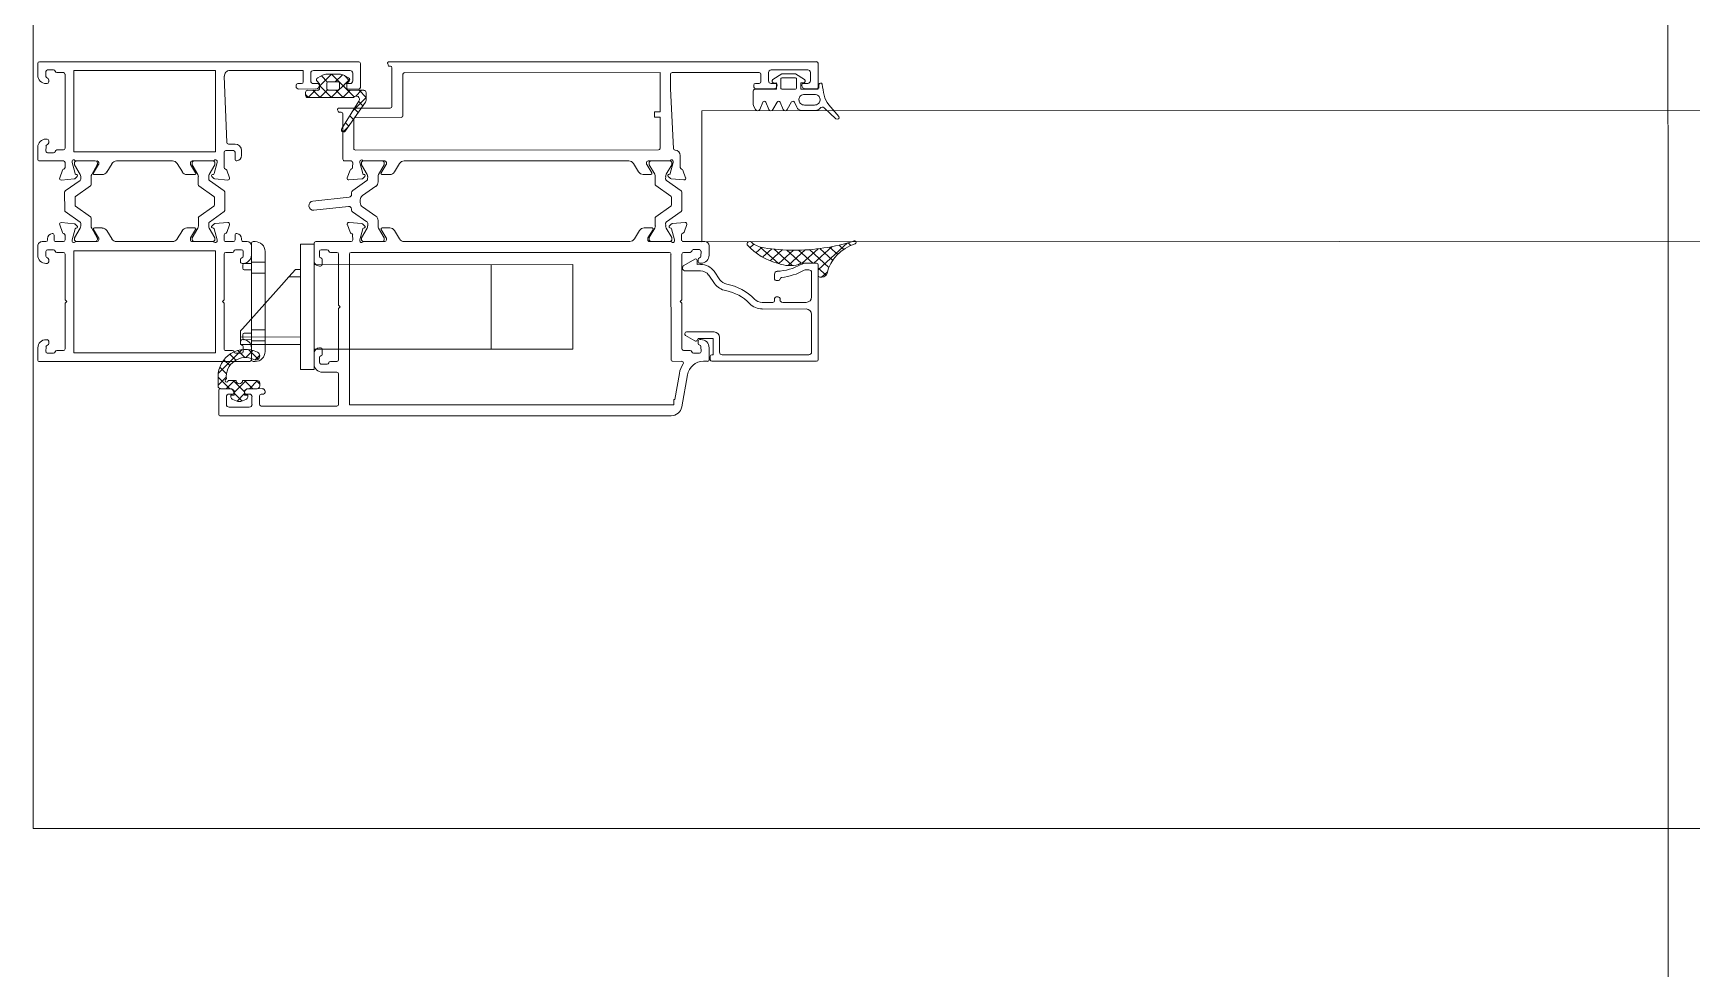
# Model space of a CAD drawing. Header units: centimetres. Extents: x 118932 to 154602, y -32682 to -23521.
# Drawn here: x 138561.75 to 138592.18, y -26586.91 to -26569.73 of the extents above; entities that cross this region are included whole.
import ezdxf

# ---------------------------------------------------------------- set-up
doc = ezdxf.new("R2010")
doc.units = ezdxf.units.CM
doc.header["$LTSCALE"] = 50
doc.header["$MEASUREMENT"] = 0
doc.layers.add('GEN_02_TF_Pencere', color=7, linetype='Continuous', lineweight=9, true_color=0x6093ac)
doc.layers.add('GEN_05_ML_Mermer', color=7, linetype='Continuous', lineweight=9, true_color=0x9d8692)

# ---------------------------------------------------------------- blocks, each defined once
blk = doc.blocks.new('LEVEL 0_E BLOK_GÖRÜNÜŞ')
at = {"layer": 'GEN_02_TF_Pencere', "elevation": 0}
blk.add_lwpolyline([(820.257, -1063.861), (880.257, -1063.861)], dxfattribs=at)
blk = doc.blocks.new('P8')
at = {"layer": 'GEN_02_TF_Pencere', "ltscale": 0.5}
for p, q in [((114097.883, 6735.23), (114099.113, 6736.46)), ((114099.099, 6736.276), (114098.611, 6735.788)), ((114099.156, 6736.46), (114100.513, 6735.102)), ((114099.156, 6736.46), (114099.156, 6736.46)), ((114100.294, 6735.152), (114099.17, 6736.276)), ((114098.611, 6735.647), (114099.181, 6735.077)), ((114098.385, 6735.562), (114098.067, 6735.244)), ((114098.83, 6735.258), (114098.526, 6735.562)), ((114101.007, 6734.96), (114101.495, 6735.302)), ((114098.017, 6735.054), (114097.883, 6735.187)), ((114098.067, 6735.173), (114098.103, 6735.137)), ((114098.816, 6735.173), (114098.83, 6735.187)), ((114098.844, 6735.102), (114098.816, 6735.13)), ((114098.915, 6735.13), (114098.887, 6735.102)), ((114099.096, 6734.992), (114098.957, 6735.13)), ((114100.103, 6734.89), (114100.294, 6735.081)), ((114100.414, 6735.032), (114100.202, 6734.82)), ((114100.372, 6734.89), (114100.527, 6735.046)), ((114100.428, 6735.018), (114100.414, 6735.032)), ((114100.513, 6735.06), (114100.471, 6735.018)), ((114100.57, 6735.046), (114100.622, 6734.993)), ((114101.49, 6735.115), (114101.093, 6734.837)), ((114101.503, 6735.102), (114101.49, 6735.115)), ((114101.574, 6735.173), (114101.503, 6735.102)), ((114105.781, 6730.966), (114101.574, 6735.173)), ((114101.751, 6735.279), (114107.599, 6729.431)), ((114101.751, 6735.279), (114101.751, 6735.279)), ((114098.632, 6734.848), (114098.568, 6734.783)), ((114098.604, 6734.918), (114098.632, 6734.89)), ((114100.46, 6734.393), (114100.103, 6734.749)), ((114100.202, 6734.82), (114100.393, 6734.629)), ((114100.457, 6734.693), (114100.428, 6734.664)), ((114100.527, 6734.834), (114100.464, 6734.77)), ((114100.648, 6734.756), (114100.57, 6734.834)), ((114100.903, 6734.713), (114101.022, 6734.593)), ((114101.022, 6734.551), (114099.651, 6733.179)), ((114100.146, 6733.957), (114100.74, 6734.551)), ((114100.386, 6734.664), (114100.372, 6734.678)), ((114100.393, 6734.629), (114100.432, 6734.639)), ((114100.469, 6734.618), (114100.52, 6734.428)), ((114100.74, 6734.593), (114100.654, 6734.679)), ((114099.317, 6733.962), (114099.35, 6734.148)), ((114099.468, 6734.127), (114099.435, 6733.941)), ((114099.485, 6733.783), (114099.683, 6733.585)), ((114099.509, 6733.321), (114100.103, 6733.915)), ((114100.103, 6733.915), (114100.146, 6733.915)), ((114100.146, 6733.915), (114100.146, 6733.957)), ((114099.05, 6733.568), (114099.17, 6733.688)), ((114099.29, 6733.596), (114099.226, 6733.533)), ((114099.226, 6733.49), (114099.304, 6733.412)), ((114099.396, 6733.632), (114099.367, 6733.603)), ((114099.382, 6733.688), (114099.396, 6733.674)), ((114099.396, 6733.603), (114099.446, 6733.653)), ((114099.446, 6733.653), (114099.4, 6733.698)), ((114099.63, 6733.494), (114099.41, 6733.553)), ((114099.331, 6733.174), (114099.05, 6733.455)), ((114099.381, 6733.406), (114099.467, 6733.321)), ((114095.267, 6732.613), (114095.578, 6732.925)), ((114095.62, 6732.925), (114095.762, 6732.783)), ((114099.238, 6732.801), (114099.057, 6732.953)), ((114099.063, 6733.003), (114099.198, 6733.066)), ((114099.266, 6733.067), (114099.331, 6733.132)), ((114099.423, 6733.04), (114099.318, 6732.858)), ((114099.428, 6732.977), (114099.375, 6732.781)), ((114099.435, 6733.052), (114099.423, 6733.04)), ((114099.447, 6733.001), (114099.433, 6732.986)), ((114099.769, 6732.736), (114099.495, 6733.009)), ((114099.744, 6732.76), (114099.504, 6733.001)), ((114099.651, 6733.137), (114103.78, 6729.007)), ((114100.814, 6727.024), (114095.267, 6732.571)), ((114095.592, 6732.741), (114095.486, 6732.635)), ((114095.486, 6732.564), (114095.96, 6732.09)), ((114095.719, 6732.684), (114095.663, 6732.741)), ((114098.948, 6732.755), (114098.703, 6732.51)), ((114098.965, 6732.761), (114098.948, 6732.755)), ((114098.948, 6732.755), (114098.948, 6732.755)), ((114099.294, 6732.703), (114098.965, 6732.761)), ((114099.309, 6732.794), (114099.258, 6732.794)), ((114099.318, 6732.838), (114099.326, 6732.824)), ((114099.354, 6732.745), (114099.321, 6732.711)), ((114099.381, 6732.503), (114099.489, 6732.61)), ((114099.525, 6732.631), (114099.721, 6732.684)), ((114099.657, 6732.494), (114099.557, 6732.594)), ((114099.566, 6732.628), (114099.74, 6732.67)), ((114099.73, 6732.689), (114099.744, 6732.704)), ((114099.754, 6732.678), (114099.769, 6732.693)), ((114096.136, 6732.267), (114096.08, 6732.324)), ((114096.179, 6732.366), (114096.398, 6732.147)), ((114098.407, 6732.244), (114098.47, 6732.379)), ((114098.52, 6732.386), (114098.673, 6732.204)), ((114098.697, 6732.493), (114098.755, 6732.164)), ((114098.96, 6732.094), (114098.902, 6732.428)), ((114098.907, 6732.446), (114099.012, 6732.551)), ((114099.03, 6732.556), (114099.364, 6732.498)), ((114099.927, 6732.51), (114099.752, 6732.467)), ((114102.949, 6729.556), (114100.021, 6732.483)), ((114096.03, 6732.09), (114096.136, 6732.196)), ((114096.249, 6732.111), (114096.15, 6732.012)), ((114096.15, 6731.97), (114097.282, 6730.839)), ((114096.341, 6732.062), (114096.292, 6732.111)), ((114096.398, 6732.076), (114096.384, 6732.062)), ((114098.252, 6732.022), (114098.406, 6732.177)), ((114098.434, 6732.02), (114098.421, 6732.008)), ((114098.615, 6732.125), (114098.434, 6732.02)), ((114098.472, 6732.025), (114098.457, 6732.011)), ((114098.457, 6731.954), (114098.698, 6731.714)), ((114098.677, 6732.083), (114098.481, 6732.03)), ((114098.65, 6732.116), (114098.635, 6732.125)), ((114098.68, 6732.185), (114098.68, 6732.134)), ((114098.747, 6732.137), (114098.713, 6732.104)), ((114098.848, 6731.969), (114098.955, 6732.077)), ((114097.515, 6731.03), (114098.251, 6731.841)), ((114098.42, 6731.666), (114098.017, 6731.263)), ((114102.394, 6727.734), (114098.463, 6731.666)), ((114098.464, 6731.948), (114098.738, 6731.674)), ((114098.754, 6731.714), (114098.769, 6731.728)), ((114098.774, 6731.737), (114098.827, 6731.933)), ((114098.78, 6731.674), (114098.795, 6731.689)), ((114098.803, 6731.703), (114098.845, 6731.877)), ((114098.879, 6731.886), (114098.98, 6731.785)), ((114099.006, 6731.691), (114098.964, 6731.516)), ((114098.99, 6731.421), (114101.902, 6728.509)), ((114097.947, 6731.192), (114097.437, 6730.683)), ((114098.017, 6731.121), (114097.947, 6731.192)), ((114098.017, 6731.263), (114098.088, 6731.192)), ((114098.088, 6731.192), (114098.017, 6731.121)), ((114097.324, 6730.839), (114097.515, 6731.03)), ((114103.823, 6729.007), (114105.781, 6730.966)), ((114105.916, 6730.817), (114105.52, 6730.421)), ((114106.941, 6729.835), (114105.958, 6730.817)), ((114097.437, 6730.683), (114100.754, 6727.367)), ((114097.437, 6730.683), (114097.437, 6730.683)), ((114105.336, 6730.238), (114104.671, 6729.573)), ((114105.464, 6730.152), (114105.378, 6730.238)), ((114105.52, 6730.379), (114105.711, 6730.188)), ((114105.619, 6730.068), (114105.541, 6730.146)), ((114105.414, 6729.891), (114105.478, 6729.955)), ((114105.428, 6729.835), (114105.414, 6729.849)), ((114105.555, 6729.962), (114105.619, 6730.025)), ((114105.711, 6729.976), (114105.569, 6729.835)), ((114104.629, 6729.53), (114103.964, 6728.866)), ((114104.671, 6729.573), (114104.629, 6729.573)), ((114104.629, 6729.573), (114104.629, 6729.53)), ((114106.701, 6729.693), (114106.715, 6729.707)), ((114106.881, 6729.442), (114106.701, 6729.622)), ((114106.757, 6729.707), (114106.785, 6729.679)), ((114106.828, 6729.679), (114106.941, 6729.792)), ((114107.04, 6729.693), (114106.941, 6729.594)), ((114106.941, 6729.523), (114106.983, 6729.481)), ((114107.372, 6729.431), (114107.111, 6729.693)), ((114102.933, 6729.286), (114102.975, 6729.461)), ((114103.136, 6729.274), (114103.094, 6729.1)), ((114103.16, 6729.244), (114103.108, 6729.048)), ((114103.159, 6729.303), (114103.144, 6729.288)), ((114103.18, 6729.268), (114103.165, 6729.253)), ((114103.475, 6729.03), (114103.201, 6729.303)), ((114103.477, 6729.028), (114103.237, 6729.268)), ((114106.983, 6729.446), (114106.98, 6729.442)), ((114107.121, 6729.301), (114107.125, 6729.304)), ((114107.16, 6729.304), (114107.203, 6729.262)), ((114107.273, 6729.262), (114107.372, 6729.361)), ((114107.599, 6729.389), (114107.287, 6729.078)), ((114103.06, 6729.091), (114102.959, 6729.192)), ((114103.087, 6729.012), (114103.017, 6728.943)), ((114103.257, 6728.899), (114103.453, 6728.951)), ((114103.324, 6728.852), (114103.505, 6728.957)), ((114103.462, 6728.956), (114103.477, 6728.971)), ((114103.505, 6728.957), (114103.518, 6728.97)), ((114106.312, 6728.951), (114106.467, 6729.106)), ((114106.51, 6729.106), (114109.239, 6726.377)), ((114106.51, 6729.106), (114106.51, 6729.106)), ((114107.245, 6729.078), (114107.121, 6729.202)), ((114099.771, 6728.067), (114099.205, 6728.632)), ((114102.99, 6728.855), (114103.04, 6728.566)), ((114103.235, 6728.499), (114103.179, 6728.817)), ((114103.187, 6728.844), (114103.221, 6728.878)), ((114103.259, 6728.792), (114103.259, 6728.843)), ((114103.419, 6728.591), (114103.266, 6728.773)), ((114103.289, 6728.861), (114103.304, 6728.852)), ((114103.532, 6728.733), (114103.469, 6728.598)), ((114103.597, 6728.865), (114103.533, 6728.8)), ((114104.098, 6728.406), (114103.64, 6728.865)), ((114103.964, 6728.823), (114104.049, 6728.738)), ((114104.056, 6728.661), (114104.134, 6728.583)), ((114104.367, 6728.632), (114104.141, 6728.406)), ((114104.176, 6728.583), (114104.24, 6728.647)), ((114104.246, 6728.724), (114104.31, 6728.788)), ((114104.353, 6728.788), (114104.367, 6728.774)), ((114106.085, 6728.017), (114106.679, 6728.611)), ((114106.326, 6728.724), (114106.312, 6728.739)), ((114106.397, 6728.753), (114106.368, 6728.724)), ((114106.467, 6728.894), (114106.404, 6728.83)), ((114106.587, 6728.816), (114106.51, 6728.894)), ((114106.679, 6728.654), (114106.594, 6728.739)), ((114101.997, 6728.483), (114102.172, 6728.525)), ((114102.17, 6728.314), (114102.155, 6728.299)), ((114102.358, 6728.364), (114102.184, 6728.322)), ((114102.381, 6728.343), (114102.214, 6728.298)), ((114102.266, 6728.499), (114102.367, 6728.398)), ((114102.41, 6728.35), (114102.381, 6728.343)), ((114102.515, 6728.441), (114102.446, 6728.371)), ((114102.892, 6728.418), (114102.603, 6728.468)), ((114103.013, 6728.478), (114102.98, 6728.445)), ((114103.04, 6728.566), (114103.04, 6728.566)), ((114103.211, 6728.451), (114103.224, 6728.463)), ((114103.714, 6727.976), (114103.215, 6728.376)), ((114106.842, 6728.548), (114105.52, 6727.225)), ((114108.68, 6726.709), (114106.842, 6728.548)), ((114102.155, 6728.257), (114102.428, 6727.983)), ((114102.205, 6728.293), (114102.19, 6728.278)), ((114102.19, 6728.221), (114102.43, 6727.981)), ((114102.487, 6727.981), (114102.502, 6727.996)), ((114102.501, 6727.953), (114102.606, 6728.134)), ((114102.507, 6728.005), (114102.559, 6728.201)), ((114102.58, 6728.237), (114102.614, 6728.27)), ((114102.606, 6728.154), (114102.597, 6728.169)), ((114102.615, 6728.199), (114102.666, 6728.199)), ((114102.64, 6728.279), (114102.954, 6728.224)), ((114102.685, 6728.192), (114102.867, 6728.039)), ((114102.998, 6728.237), (114103.02, 6728.26)), ((114103.087, 6728.263), (114103.609, 6727.845)), ((114106.085, 6727.975), (114106.085, 6728.017)), ((114100.796, 6727.367), (114101.334, 6727.904)), ((114101.376, 6727.904), (114101.97, 6727.31)), ((114102.012, 6727.31), (114102.394, 6727.692)), ((114102.677, 6727.692), (114102.089, 6727.104)), ((114102.488, 6727.94), (114102.501, 6727.953)), ((114102.658, 6727.925), (114102.593, 6727.861)), ((114102.593, 6727.818), (114102.677, 6727.734)), ((114102.86, 6727.989), (114102.725, 6727.926)), ((114104.989, 6727.628), (114105.11, 6727.749)), ((114105.336, 6727.692), (114105.307, 6727.663)), ((114105.322, 6727.749), (114105.336, 6727.734)), ((114105.449, 6727.381), (114106.043, 6727.975)), ((114106.043, 6727.975), (114106.085, 6727.975)), ((114101.355, 6727.642), (114100.851, 6727.139)), ((114102.065, 6726.974), (114101.397, 6727.642)), ((114105.039, 6727.466), (114104.989, 6727.515)), ((114105.024, 6727.409), (114105.039, 6727.423)), ((114105.23, 6727.657), (114105.166, 6727.593)), ((114105.166, 6727.551), (114105.244, 6727.473)), ((114105.321, 6727.466), (114105.407, 6727.381)), ((114100.851, 6727.097), (114100.873, 6727.075)), ((114101.612, 6727.228), (114101.509, 6727.126)), ((114101.903, 6727.189), (114101.572, 6727.189)), ((114101.572, 6727.006), (114101.572, 6727.189)), ((114102.284, 6727.357), (114101.643, 6727.243)), ((114101.713, 6727.145), (114102.295, 6727.278)), ((114101.722, 6727.148), (114101.722, 6727.257)), ((114101.872, 6727.182), (114101.872, 6727.284)), ((114102.022, 6727.216), (114102.022, 6727.31)), ((114102.172, 6727.25), (114102.172, 6727.337)), ((114102.321, 6727.339), (114102.182, 6727.339)), ((114102.322, 6727.298), (114102.322, 6727.336)), ((114104.998, 6727.069), (114105.133, 6727.132)), ((114105.124, 6727.338), (114105.06, 6727.275)), ((114105.265, 6727.239), (114105.166, 6727.338)), ((114105.201, 6727.133), (114105.265, 6727.197)), ((114105.357, 6727.105), (114105.252, 6726.924)), ((114105.378, 6727.126), (114105.357, 6727.105)), ((114105.52, 6727.225), (114107.358, 6725.387)), ((114100.814, 6727.024), (114100.814, 6727.024)), ((114100.873, 6727.075), (114100.855, 6727.032)), ((114101.206, 6726.674), (114101.517, 6726.985)), ((114101.532, 6726.801), (114101.433, 6726.702)), ((114101.509, 6727.069), (114101.707, 6726.871)), ((114101.69, 6727.039), (114101.54, 6727.039)), ((114101.56, 6726.985), (114101.701, 6726.843)), ((114101.659, 6726.744), (114101.602, 6726.801)), ((114101.707, 6726.822), (114101.651, 6726.765)), ((114101.877, 6726.889), (114101.69, 6726.889)), ((114101.722, 6726.439), (114101.722, 6727.027)), ((114102.331, 6726.434), (114101.738, 6727.028)), ((114101.872, 6726.699), (114101.872, 6726.893)), ((114102.089, 6727.061), (114102.11, 6727.04)), ((114102.116, 6727.007), (114102.106, 6726.982)), ((114104.877, 6726.825), (114104.633, 6726.581)), ((114104.895, 6726.831), (114104.877, 6726.825)), ((114104.877, 6726.825), (114104.877, 6726.825)), ((114105.224, 6726.773), (114104.895, 6726.831)), ((114105.173, 6726.866), (114104.991, 6727.018)), ((114105.244, 6726.859), (114105.192, 6726.859)), ((114105.284, 6726.815), (114105.25, 6726.781)), ((114105.252, 6726.904), (114105.261, 6726.889)), ((114105.357, 6727.047), (114105.305, 6726.851)), ((114105.377, 6727.071), (114105.363, 6727.056)), ((114105.703, 6726.801), (114105.43, 6727.075)), ((114105.674, 6726.83), (114105.434, 6727.071)), ((114105.35, 6722.488), (114101.206, 6726.631)), ((114101.433, 6726.631), (114101.906, 6726.158)), ((114101.545, 6726.707), (114101.576, 6726.612)), ((114102.027, 6726.739), (114101.548, 6726.739)), ((114101.572, 6726.624), (114101.572, 6726.758)), ((114101.641, 6726.761), (114101.583, 6726.759)), ((114101.771, 6726.589), (114101.586, 6726.589)), ((114101.619, 6726.543), (114101.781, 6726.38)), ((114101.736, 6726.659), (114101.806, 6726.73)), ((114101.863, 6726.497), (114101.736, 6726.624)), ((114101.842, 6726.73), (114101.969, 6726.603)), ((114101.842, 6726.73), (114101.842, 6726.73)), ((114101.872, 6726.33), (114101.872, 6726.491)), ((114101.969, 6726.567), (114101.898, 6726.497)), ((114102.177, 6726.589), (114101.976, 6726.589)), ((114102.022, 6726.725), (114102.022, 6726.743)), ((114102.022, 6726.43), (114102.022, 6726.725)), ((114102.172, 6726.406), (114102.172, 6726.593)), ((114104.627, 6726.563), (114104.685, 6726.234)), ((114104.89, 6726.164), (114104.831, 6726.499)), ((114104.837, 6726.516), (114104.942, 6726.621)), ((114104.959, 6726.627), (114105.294, 6726.568)), ((114105.311, 6726.573), (114105.419, 6726.681)), ((114105.454, 6726.701), (114105.651, 6726.754)), ((114105.592, 6726.559), (114105.491, 6726.66)), ((114105.501, 6726.693), (114105.674, 6726.735)), ((114105.66, 6726.759), (114105.674, 6726.774)), ((114105.862, 6726.575), (114105.686, 6726.533)), ((114105.688, 6726.743), (114105.703, 6726.759)), ((114106.681, 6725.823), (114105.956, 6726.549)), ((114107.358, 6725.387), (114108.68, 6726.709)), ((114108.744, 6726.546), (114108.15, 6725.953)), ((114108.68, 6726.709), (114108.68, 6726.709)), ((114108.872, 6726.461), (114108.786, 6726.546)), ((114102.031, 6726.439), (114101.723, 6726.439)), ((114101.851, 6726.337), (114101.946, 6726.306)), ((114101.977, 6726.158), (114102.076, 6726.257)), ((114101.998, 6726.344), (114102, 6726.402)), ((114102.004, 6726.412), (114102.061, 6726.468)), ((114102.076, 6726.327), (114102.019, 6726.384)), ((114102.189, 6726.172), (114102.041, 6726.023)), ((114102.11, 6726.468), (114102.238, 6726.341)), ((114102.118, 6726.426), (114102.338, 6726.207)), ((114102.327, 6726.439), (114102.14, 6726.439)), ((114102.281, 6726.122), (114102.232, 6726.172)), ((114102.294, 6726.341), (114102.331, 6726.378)), ((114102.322, 6726.369), (114102.322, 6726.443)), ((114102.331, 6726.434), (114102.331, 6726.434)), ((114103.879, 6726.264), (114103.943, 6726.328)), ((114104.077, 6726.292), (114103.985, 6726.2)), ((114104.127, 6726.059), (114104.325, 6726.257)), ((114104.326, 6726.325), (114104.389, 6726.46)), ((114104.534, 6726.206), (114104.353, 6726.101)), ((114104.44, 6726.467), (114104.592, 6726.285)), ((114104.569, 6726.197), (114104.554, 6726.206)), ((114104.599, 6726.266), (114104.599, 6726.214)), ((114104.677, 6726.208), (114104.643, 6726.174)), ((114108.857, 6726.235), (114108.886, 6726.264)), ((114108.871, 6726.179), (114108.857, 6726.193)), ((114109.027, 6726.377), (114108.949, 6726.455)), ((114108.963, 6726.271), (114109.027, 6726.334)), ((114109.239, 6726.334), (114109.083, 6726.179)), ((114102.041, 6726.023), (114102.993, 6725.071)), ((114102.338, 6726.136), (114102.324, 6726.122)), ((114103.137, 6725.074), (114103.966, 6725.967)), ((114104.233, 6725.938), (114103.179, 6724.885)), ((114103.965, 6726.008), (114103.879, 6726.094)), ((114103.985, 6726.158), (114104.084, 6726.059)), ((114106.071, 6724.1), (114104.233, 6725.938)), ((114104.353, 6726.101), (114104.332, 6726.08)), ((114104.383, 6726.028), (114104.657, 6725.755)), ((114104.402, 6726.095), (114104.387, 6726.081)), ((114104.387, 6726.024), (114104.628, 6725.784)), ((114104.607, 6726.153), (114104.411, 6726.101)), ((114104.704, 6725.807), (114104.757, 6726.004)), ((114104.723, 6725.784), (114104.765, 6725.957)), ((114104.777, 6726.039), (114104.885, 6726.147)), ((114104.798, 6725.967), (114104.899, 6725.866)), ((114108.108, 6725.91), (114107.514, 6725.316)), ((114108.15, 6725.953), (114108.108, 6725.953)), ((114108.108, 6725.953), (114108.108, 6725.91)), ((114104.684, 6725.784), (114104.699, 6725.798)), ((114104.699, 6725.755), (114104.715, 6725.77)), ((114104.925, 6725.772), (114104.883, 6725.596)), ((114106.665, 6725.553), (114106.708, 6725.73)), ((114106.891, 6725.571), (114106.876, 6725.555)), ((114107.208, 6725.297), (114106.934, 6725.571)), ((114104.909, 6725.502), (114105.635, 6724.777)), ((114106.793, 6725.358), (114106.692, 6725.459)), ((114106.81, 6725.289), (114106.703, 6725.182)), ((114106.868, 6725.541), (114106.826, 6725.368)), ((114106.883, 6725.521), (114106.831, 6725.325)), ((114106.903, 6725.545), (114106.888, 6725.53)), ((114107.2, 6725.305), (114106.96, 6725.545)), ((114107.514, 6725.274), (114107.599, 6725.188)), ((114106.697, 6725.164), (114106.756, 6724.83)), ((114106.96, 6724.766), (114106.902, 6725.095)), ((114106.911, 6725.121), (114106.944, 6725.155)), ((114106.98, 6725.176), (114107.176, 6725.228)), ((114106.992, 6725.059), (114106.992, 6725.111)), ((114107.151, 6724.858), (114106.999, 6725.04)), ((114107.022, 6725.128), (114107.037, 6725.12)), ((114107.057, 6725.12), (114107.238, 6725.224)), ((114107.185, 6725.233), (114107.2, 6725.248)), ((114107.264, 6725), (114107.201, 6724.865)), ((114107.238, 6725.224), (114107.259, 6725.245)), ((114107.33, 6725.132), (114107.265, 6725.068)), ((114107.471, 6725.033), (114107.372, 6725.132)), ((114107.408, 6724.927), (114107.471, 6724.991)), ((114107.606, 6725.111), (114107.683, 6725.033)), ((114107.726, 6725.033), (114107.789, 6725.097)), ((114107.881, 6724.977), (114107.761, 6724.856)), ((114107.796, 6725.174), (114107.825, 6725.203)), ((114107.867, 6725.203), (114107.881, 6725.189)), ((114103.179, 6724.885), (114105.018, 6723.046)), ((114103.179, 6724.885), (114103.179, 6724.885)), ((114105.728, 6724.75), (114105.905, 6724.793)), ((114105.999, 6724.766), (114106.1, 6724.665)), ((114106.276, 6724.755), (114106.169, 6724.648)), ((114106.628, 6724.702), (114106.294, 6724.761)), ((114106.75, 6724.812), (114106.646, 6724.708)), ((114106.71, 6724.503), (114106.955, 6724.748)), ((114107.556, 6724.906), (114107.541, 6724.891)), ((114107.648, 6724.856), (114107.599, 6724.906)), ((114105.903, 6724.582), (114105.887, 6724.567)), ((114105.887, 6724.524), (114106.161, 6724.251)), ((114105.928, 6724.57), (114105.913, 6724.555)), ((114105.913, 6724.498), (114106.153, 6724.258)), ((114106.09, 6724.632), (114105.917, 6724.59)), ((114106.133, 6724.627), (114105.937, 6724.575)), ((114106.23, 6724.282), (114106.282, 6724.478)), ((114106.234, 6724.22), (114106.338, 6724.401)), ((114106.303, 6724.514), (114106.337, 6724.548)), ((114106.338, 6724.421), (114106.33, 6724.436)), ((114106.347, 6724.466), (114106.399, 6724.466)), ((114106.363, 6724.556), (114106.692, 6724.498)), ((114106.363, 6724.556), (114106.363, 6724.556)), ((114106.418, 6724.459), (114106.6, 6724.307)), ((114105.018, 6723.046), (114106.071, 6724.1)), ((114106.21, 6724.258), (114106.225, 6724.273)), ((114106.213, 6724.199), (114106.234, 6724.22)), ((114106.39, 6724.193), (114106.324, 6724.127)), ((114106.324, 6724.084), (114106.635, 6723.774)), ((114106.593, 6724.257), (114106.458, 6724.194)), ((114106.14, 6723.943), (114105.179, 6722.982)), ((114106.268, 6723.858), (114106.183, 6723.943)), ((114106.423, 6723.774), (114106.345, 6723.851)), ((114106.359, 6723.668), (114106.423, 6723.731)), ((114106.635, 6723.731), (114106.48, 6723.576)), ((114106.253, 6723.632), (114106.282, 6723.661)), ((114106.267, 6723.576), (114106.253, 6723.59)), ((114105.179, 6722.939), (114105.264, 6722.854)), ((114105.461, 6722.84), (114105.49, 6722.869)), ((114105.532, 6722.869), (114105.546, 6722.854)), ((114105.27, 6722.777), (114105.348, 6722.699)), ((114105.391, 6722.699), (114105.454, 6722.762)), ((114105.546, 6722.642), (114105.392, 6722.488)), ((114105.35, 6722.488), (114105.35, 6722.488))]:
    blk.add_line(p, q, dxfattribs=at)
at = {"layer": 'GEN_02_TF_Pencere', "ltscale": 0.5, "extrusion": (0, 0, -1)}
for p, q in [((114097.208, 6735.332), (114097.205, 6735.402)), ((114097.216, 6735.328), (114097.946, 6735.293)), ((114097.355, 6735.246), (114097.35, 6735.361)), ((114097.503, 6735.148), (114097.493, 6735.347)), ((114097.651, 6735.038), (114097.635, 6735.361)), ((114097.799, 6734.918), (114097.776, 6735.404)), ((114097.85, 6735.44), (114097.997, 6735.434)), ((114097.881, 6735.228), (114098.022, 6735.369)), ((114097.925, 6735.272), (114097.916, 6735.468)), ((114098.02, 6735.41), (114097.994, 6735.437)), ((114097.466, 6735.173), (114097.919, 6735.152)), ((114097.674, 6735.02), (114098.069, 6735.002)), ((114098.067, 6735.003), (114097.883, 6735.187)), ((114097.948, 6734.783), (114097.932, 6735.139)), ((114097.856, 6734.869), (114098.282, 6734.848)), ((114098.014, 6734.718), (114098.378, 6734.701)), ((114098.099, 6734.63), (114098.081, 6734.991)), ((114098.131, 6734.97), (114098.111, 6734.976)), ((114098.111, 6734.976), (114098.111, 6734.976)), ((114098.25, 6734.454), (114098.229, 6734.902)), ((114098.403, 6734.247), (114098.381, 6734.695)), ((114098.153, 6734.569), (114098.453, 6734.555)), ((114098.277, 6734.42), (114098.504, 6734.409)), ((114098.388, 6734.272), (114098.534, 6734.265)), ((114098.446, 6734.126), (114098.544, 6734.122)), ((114098.458, 6734.05), (114098.465, 6734.039)), ((114095.691, 6733.572), (114095.665, 6733.293)), ((114095.765, 6733.272), (114095.756, 6733.563)), ((114096.089, 6733.013), (114095.909, 6733.192)), ((114095.531, 6732.898), (114095.573, 6732.941)), ((114095.613, 6732.939), (114095.826, 6732.727)), ((114095.707, 6733.104), (114095.721, 6733.118)), ((114095.847, 6732.84), (114095.716, 6732.971)), ((114095.854, 6733.109), (114095.985, 6732.978)), ((114096.076, 6732.812), (114096.115, 6732.906)), ((114096.115, 6732.906), (114096.115, 6732.906)), ((114095.655, 6732.645), (114095.697, 6732.456)), ((114095.745, 6732.646), (114095.716, 6732.674)), ((114095.826, 6732.727), (114095.745, 6732.646)), ((114095.752, 6732.539), (114095.864, 6732.652)), ((114095.883, 6732.659), (114095.883, 6732.659)), ((114095.903, 6732.649), (114096.066, 6732.487)), ((114095.994, 6732.845), (114095.981, 6732.832)), ((114095.994, 6732.845), (114095.994, 6732.845)), ((114096.267, 6732.815), (114096.113, 6732.771)), ((114096.263, 6732.626), (114096.318, 6732.759)), ((114096.454, 6732.628), (114096.3, 6732.585)), ((114096.45, 6732.439), (114096.505, 6732.573)), ((114095.697, 6732.456), (114095.874, 6732.28)), ((114095.917, 6732.337), (114095.754, 6732.499)), ((114095.874, 6732.28), (114096.063, 6732.238)), ((114096.069, 6732.447), (114095.957, 6732.334)), ((114096.063, 6732.328), (114096.144, 6732.409)), ((114096.092, 6732.3), (114096.063, 6732.328)), ((114096.144, 6732.409), (114096.424, 6732.13)), ((114096.464, 6732.128), (114096.641, 6732.305)), ((114096.623, 6732.455), (114096.49, 6732.4)), ((114096.661, 6732.34), (114096.679, 6732.404)), ((114106.663, 6729.519), (114106.699, 6729.554)), ((114106.674, 6729.437), (114106.674, 6729.53)), ((114106.77, 6729.554), (114106.876, 6729.448)), ((114106.975, 6729.519), (114106.999, 6729.543)), ((114107.017, 6729.476), (114106.975, 6729.519)), ((114107.056, 6729.552), (114107.144, 6729.508)), ((114107.124, 6729.315), (114107.124, 6729.518)), ((114106.869, 6729.455), (114106.658, 6729.455)), ((114106.851, 6729.261), (114106.663, 6729.448)), ((114107.114, 6729.305), (114106.807, 6729.305)), ((114106.824, 6729.287), (114106.824, 6729.5)), ((114106.96, 6729.42), (114107.017, 6729.476)), ((114106.974, 6729.137), (114106.974, 6729.434)), ((114107.19, 6729.455), (114106.996, 6729.455)), ((114107.151, 6729.342), (114107.095, 6729.285)), ((114107.151, 6729.504), (114107.179, 6729.476)), ((114107.194, 6729.3), (114107.151, 6729.342)), ((114107.183, 6729.469), (114107.227, 6729.381)), ((114107.199, 6729.305), (114107.188, 6729.305)), ((114107.218, 6729.324), (114107.194, 6729.3)), ((114104.883, 6727.876), (114106.184, 6729.177)), ((114106.467, 6729.106), (114104.954, 6727.593)), ((114106.043, 6729.035), (114106.22, 6728.859)), ((114106.423, 6729.155), (114106.301, 6729.155)), ((114106.511, 6729.005), (114106.327, 6729.005)), ((114106.374, 6728.934), (114106.374, 6729.185)), ((114106.439, 6729.177), (114106.467, 6729.149)), ((114106.524, 6728.808), (114106.524, 6728.992)), ((114106.674, 6728.754), (114106.674, 6728.908)), ((114107.036, 6729.075), (114106.936, 6729.176)), ((114107.169, 6729.155), (114106.957, 6729.155)), ((114106.974, 6728.792), (114106.974, 6728.966)), ((114107.231, 6729.005), (114107.019, 6729.005)), ((114107.239, 6729.014), (114107.118, 6728.892)), ((114107.123, 6729.201), (114107.239, 6729.084)), ((114107.124, 6728.898), (114107.124, 6729.2)), ((114105.901, 6728.894), (114106.078, 6728.717)), ((114106.121, 6728.76), (114106.213, 6728.668)), ((114106.206, 6728.845), (114106.297, 6728.753)), ((114106.255, 6728.668), (114106.297, 6728.71)), ((114107.076, 6728.855), (114106.453, 6728.855)), ((114106.824, 6728.75), (114106.824, 6728.901)), ((114107.118, 6728.892), (114107.118, 6728.892)), ((114105.025, 6728.017), (114105.201, 6727.84)), ((114105.166, 6728.159), (114105.343, 6727.982)), ((114105.216, 6727.855), (114105.308, 6727.763)), ((114105.3, 6727.939), (114105.392, 6727.848)), ((114105.35, 6727.763), (114105.392, 6727.805)), ((114104.912, 6727.593), (114104.883, 6727.621))]:
    blk.add_line(p, q, dxfattribs=at)
at = {"layer": 'GEN_02_TF_Pencere', "extrusion": (0, 0, -1)}
for p, q in [((114101.061, 6732.044), (114102.157, 6733.14)), ((114102.157, 6733.14), (114105.516, 6729.781)), ((114101.061, 6732.044), (114104.42, 6728.685)), ((114103.218, 6732.08), (114102.122, 6730.984)), ((114105.781, 6730.047), (114104.155, 6728.42)), ((114105.958, 6729.87), (114104.332, 6728.244)), ((114105.781, 6730.047), (114105.958, 6729.87)), ((114098.32, 6729.517), (114100.656, 6727.182)), ((114106.411, 6728.767), (114105.633, 6729.545)), ((114106.313, 6728.669), (114105.535, 6729.447)), ((114104.905, 6728.516), (114104.754, 6728.666)), ((114106.234, 6728.59), (114106.313, 6728.669)), ((114106.313, 6728.669), (114106.411, 6728.767)), ((114104.155, 6728.42), (114104.332, 6728.244)), ((114104.721, 6728.505), (114104.657, 6728.569)), ((114104.721, 6728.505), (114104.905, 6728.516)), ((114105.109, 6728.527), (114104.905, 6728.516)), ((114105.109, 6728.527), (114106.18, 6728.587)), ((114106.234, 6728.59), (114106.18, 6728.587)), ((114106.234, 6728.59), (114106.18, 6728.587))]:
    blk.add_line(p, q, dxfattribs=at)
at = {"layer": 'GEN_02_TF_Pencere'}
blk.add_lwpolyline([(114108.139, 6767.543), (114077.334, 6736.738)], dxfattribs=at)
blk.add_lwpolyline([(114099.091, 6733.419), (114097.394, 6731.722), (114072.556, 6756.551), (114074.253, 6758.248)], close=True, dxfattribs=at)
at = {"layer": 'GEN_02_TF_Pencere', "ltscale": 0.5}
for centre, radius, start, end in [((114099.134, 6736.241), 0.05, 45, 134.9999), ((114099.134, 6736.439), 0.03, 45.0001, 134.9999), ((114098.682, 6735.717), 0.1, 135.0001, 224.9999), ((114098.455, 6735.491), 0.1, 45, 134.9999), ((114101.609, 6735.138), 0.2, 45, 125), ((114097.904, 6735.209), 0.03, 135.0001, 224.9999), ((114098.158, 6735.195), 0.2, 225.0023, 253.9527), ((114098.102, 6735.209), 0.05, 135.0001, 225), ((114098.153, 6735.186), 0.07, 225.0019, 254.077), ((114097.826, 6734.041), 1, 47.735, 73.9494), ((114097.826, 6734.041), 1.12, 51.4953, 74.0746), ((114098.837, 6735.152), 0.03, 135.0032, 225), ((114098.795, 6735.222), 0.05, 315, 44.9999), ((114098.865, 6735.123), 0.03, 225.0013, 315), ((114098.936, 6735.109), 0.03, 45, 134.9985), ((114098.954, 6734.851), 0.32, 358.4202, 44.9901), ((114100.259, 6735.117), 0.05, 315, 44.9999), ((114100.45, 6735.039), 0.03, 225.0001, 314.9999), ((114100.492, 6735.081), 0.03, 314.9999, 44.9998), ((114100.549, 6735.025), 0.03, 45, 135), ((114100.834, 6735.206), 0.3, 225, 305), ((114098.533, 6734.819), 0.05, 227.7465, 314.983), ((114098.542, 6734.942), 0.03, 231.3481, 311.955), ((114098.583, 6734.897), 0.03, 45.1614, 132.2292), ((114098.611, 6734.869), 0.03, 314.9999, 44.9998), ((114098.954, 6734.851), 0.2, 358.4202, 44.9901), ((114100.074, 6734.82), 0.92, 178.4182, 214.6707), ((114100.074, 6734.82), 0.8, 178.4183, 214.6707), ((114100.174, 6734.82), 0.1, 135.0001, 225), ((114100.478, 6734.784), 0.15, 135, 225), ((114100.485, 6734.749), 0.03, 135, 215.4059), ((114100.436, 6734.714), 0.03, 314.9885, 35.4059), ((114100.549, 6734.813), 0.03, 45, 135), ((114100.675, 6734.7), 0.03, 144.5941, 225), ((114100.626, 6734.735), 0.03, 324.5941, 45), ((114100.924, 6734.734), 0.03, 100.7711, 225), ((114100.834, 6735.206), 0.45, 280.7711, 305), ((114100.407, 6734.685), 0.03, 225, 315), ((114100.44, 6734.61), 0.03, 15.0001, 105), ((114100.485, 6734.418), 0.0361, 225, 15), ((114100.718, 6734.572), 0.03, 315, 45), ((114101.001, 6734.572), 0.03, 315, 45), ((114099.153, 6734.182), 0.2, 350.0108, 34.668), ((114099.153, 6734.182), 0.32, 350.0108, 34.668), ((114099.613, 6733.91), 0.3, 170.0134, 224.9867), ((114099.613, 6733.91), 0.18, 170.0133, 224.9866), ((114099.106, 6733.511), 0.08, 135, 225), ((114099.276, 6733.582), 0.15, 45, 135), ((114099.248, 6733.511), 0.03, 135, 225), ((114099.311, 6733.575), 0.03, 54.5941, 135), ((114099.346, 6733.624), 0.03, 234.5941, 315.0115), ((114099.417, 6733.582), 0.03, 134.9999, 255.0001), ((114099.375, 6733.653), 0.03, 315, 45), ((114099.644, 6733.547), 0.0546, 255, 45), ((114099.325, 6733.434), 0.03, 225, 305.4059), ((114099.309, 6733.153), 0.03, 315, 45), ((114099.36, 6733.385), 0.03, 45, 125.4059), ((114099.488, 6733.342), 0.03, 225, 315), ((114099.672, 6733.158), 0.03, 135, 225), ((114095.599, 6732.903), 0.03, 45, 135), ((114099.076, 6732.976), 0.03, 114.9948, 229.9917), ((114099.211, 6733.039), 0.03, 55.4965, 115.0099), ((114099.245, 6733.088), 0.03, 235.5212, 315), ((114099.447, 6732.972), 0.02, 135.0001, 165), ((114099.457, 6733.031), 0.03, 359.2201, 135), ((114099.476, 6732.972), 0.04, 45, 135), ((114099.517, 6733.03), 0.03, 179.2204, 224.9998), ((114095.288, 6732.592), 0.03, 135, 225), ((114095.521, 6732.599), 0.05, 135, 225), ((114095.627, 6732.705), 0.05, 45, 135), ((114095.74, 6732.705), 0.03, 225, 315), ((114095.712, 6732.734), 0.07, 315, 45), ((114099.258, 6732.824), 0.03, 230.0058, 270.0067), ((114099.299, 6732.732), 0.03, 260.0001, 315), ((114099.309, 6732.814), 0.02, 270, 30.0147), ((114099.335, 6732.848), 0.02, 149.9852, 210.0006), ((114099.298, 6732.801), 0.08, 315.0001, 345), ((114099.545, 6732.554), 0.08, 105.0001, 135), ((114099.571, 6732.608), 0.02, 103.6026, 225), ((114099.716, 6732.703), 0.02, 285, 314.9999), ((114099.733, 6732.699), 0.03, 283.592, 314.9895), ((114099.716, 6732.732), 0.04, 315, 45), ((114099.748, 6732.714), 0.03, 315, 45), ((114096.101, 6732.345), 0.03, 135, 225), ((114096.129, 6732.316), 0.07, 45, 135), ((114096.101, 6732.232), 0.05, 315, 45), ((114098.497, 6732.367), 0.03, 40.0082, 155.0051), ((114098.717, 6732.496), 0.02, 134.9999, 189.9998), ((114098.921, 6732.432), 0.02, 134.9999, 189.9998), ((114099.026, 6732.537), 0.02, 80.0002, 135.0001), ((114099.367, 6732.517), 0.02, 259.9999, 314.9998), ((114099.728, 6732.564), 0.1, 225.0016, 283.6), ((114099.951, 6732.412), 0.1, 45, 103.5984), ((114095.995, 6732.126), 0.05, 225, 315), ((114096.172, 6731.991), 0.03, 135, 225), ((114096.271, 6732.09), 0.03, 45, 135), ((114096.363, 6732.083), 0.03, 225, 315), ((114096.363, 6732.111), 0.05, 315, 45), ((114098.322, 6731.951), 0.1, 134.9999, 223.7154), ((114098.434, 6732.232), 0.03, 154.9899, 214.5034), ((114098.385, 6732.198), 0.03, 315.0001, 34.4789), ((114098.442, 6731.986), 0.03, 135, 270.7799), ((114098.443, 6731.926), 0.03, 45.0002, 90.7796), ((114098.486, 6731.982), 0.04, 135, 225), ((114098.486, 6732.011), 0.02, 105, 134.9999), ((114098.625, 6732.108), 0.02, 59.9994, 120.0148), ((114098.66, 6732.134), 0.02, 239.9853, 0), ((114098.65, 6732.185), 0.03, 359.9933, 39.9942), ((114098.657, 6732.16), 0.08, 285, 314.9999), ((114098.726, 6732.159), 0.03, 315, 9.9999), ((114098.904, 6731.913), 0.08, 135, 164.9999), ((114098.941, 6732.091), 0.02, 315.0002, 10.0001), ((114098.228, 6731.862), 0.03, 317.8342, 43.7155), ((114098.442, 6731.645), 0.03, 45, 135), ((114098.726, 6731.742), 0.04, 225, 315), ((114098.759, 6731.695), 0.03, 225, 315), ((114098.755, 6731.742), 0.02, 315.0001, 345), ((114098.774, 6731.71), 0.03, 315.0105, 346.408), ((114098.865, 6731.872), 0.02, 45, 166.3974), ((114098.909, 6731.715), 0.1, 346.3999, 44.9983), ((114099.061, 6731.492), 0.1, 166.4016, 225), ((114097.303, 6730.86), 0.03, 225, 315), ((114105.937, 6730.796), 0.03, 45, 135), ((114105.357, 6730.216), 0.03, 45, 135), ((114105.485, 6730.173), 0.03, 225, 305.4059), ((114105.52, 6730.124), 0.03, 45, 125.4059), ((114105.541, 6730.4), 0.03, 135, 225), ((114105.604, 6730.082), 0.15, 315, 45), ((114105.435, 6729.87), 0.03, 135, 225), ((114105.498, 6729.905), 0.1, 225, 315), ((114105.499, 6729.934), 0.03, 54.5941, 135.0115), ((114105.534, 6729.983), 0.03, 234.5941, 315), ((114105.597, 6730.047), 0.03, 315, 45), ((114106.92, 6729.813), 0.03, 315, 45), ((114102.878, 6729.485), 0.1, 346.4016, 45), ((114106.736, 6729.658), 0.05, 135, 225), ((114106.736, 6729.686), 0.03, 45, 135), ((114106.807, 6729.7), 0.03, 225, 315), ((114106.976, 6729.559), 0.05, 135, 225), ((114107.075, 6729.658), 0.05, 45, 135), ((114103.03, 6729.262), 0.1, 166.3999, 224.9983), ((114103.165, 6729.267), 0.03, 135.0105, 166.408), ((114103.18, 6729.282), 0.03, 45, 135), ((114103.18, 6729.239), 0.02, 135.0001, 165), ((114103.208, 6729.24), 0.04, 45, 135), ((114106.93, 6729.492), 0.07, 225, 315), ((114106.966, 6729.463), 0.025, 315, 45), ((114107.171, 6729.251), 0.07, 135, 225), ((114107.142, 6729.287), 0.025, 45, 135), ((114107.238, 6729.297), 0.05, 225, 315), ((114107.337, 6729.396), 0.05, 315, 45), ((114107.577, 6729.41), 0.03, 315, 45), ((114103.088, 6728.872), 0.1, 135.0001, 190), ((114103.074, 6729.105), 0.02, 225, 346.3974), ((114103.03, 6729.069), 0.08, 315.0001, 345), ((114103.448, 6728.971), 0.02, 285, 314.9999), ((114103.496, 6729.051), 0.03, 225.0002, 270.7796), ((114103.449, 6728.999), 0.04, 315, 45), ((114103.497, 6728.991), 0.03, 315, 90.7799), ((114103.801, 6729.028), 0.03, 225, 315), ((114106.418, 6728.845), 0.15, 135, 225), ((114106.488, 6729.085), 0.03, 45, 135), ((114107.266, 6729.099), 0.03, 225, 315), ((114103.208, 6728.823), 0.03, 135.0001, 190), ((114103.278, 6728.821), 0.08, 105, 134.9999), ((114103.279, 6728.843), 0.02, 59.9853, 180), ((114103.289, 6728.792), 0.03, 179.9932, 219.9941), ((114103.314, 6728.869), 0.02, 239.9992, 300.0146), ((114103.554, 6728.779), 0.03, 135.0001, 214.4789), ((114103.505, 6728.745), 0.03, 334.9899, 34.5034), ((114103.619, 6728.844), 0.03, 45, 135), ((114103.985, 6728.845), 0.03, 135, 225), ((114104.077, 6728.682), 0.03, 144.5941, 225), ((114104.028, 6728.717), 0.03, 324.5941, 45), ((114104.267, 6728.703), 0.03, 134.9885, 215.4059), ((114104.219, 6728.668), 0.03, 315, 35.4059), ((114104.332, 6728.767), 0.03, 45, 135), ((114104.296, 6728.703), 0.1, 314.9984, 45), ((114106.347, 6728.746), 0.03, 225, 315), ((114106.425, 6728.809), 0.03, 135, 215.4059), ((114106.376, 6728.774), 0.03, 314.9885, 35.4059), ((114106.488, 6728.873), 0.03, 45, 135), ((114106.615, 6728.76), 0.03, 144.5941, 225), ((114106.566, 6728.795), 0.03, 324.5941, 45), ((114106.658, 6728.632), 0.03, 315, 45), ((114101.973, 6728.58), 0.1, 225, 283.5984), ((114102.176, 6728.278), 0.03, 135, 225), ((114102.191, 6728.293), 0.03, 103.592, 134.9895), ((114102.196, 6728.428), 0.1, 45.0017, 103.6001), ((114102.219, 6728.278), 0.02, 105, 134.9999), ((114102.353, 6728.384), 0.02, 283.6026, 45), ((114102.389, 6728.428), 0.08, 285, 314.9999), ((114102.586, 6728.37), 0.1, 80, 134.9999), ((114102.909, 6728.516), 0.1, 260, 314.9999), ((114102.942, 6728.549), 0.1, 315.0001, 10), ((114103.247, 6728.415), 0.05, 135, 231.2836), ((114103.196, 6728.492), 0.04, 315, 9.9999), ((114103.442, 6728.61), 0.03, 220.0082, 335.0051), ((114104.12, 6728.427), 0.03, 225, 315), ((114104.155, 6728.604), 0.03, 225, 315), ((114102.218, 6728.25), 0.04, 135, 225), ((114102.487, 6728.01), 0.02, 315.0001, 345), ((114102.637, 6728.18), 0.08, 135.0001, 165), ((114102.615, 6728.179), 0.02, 90, 210.0147), ((114102.589, 6728.144), 0.02, 329.9854, 30.0008), ((114102.635, 6728.249), 0.03, 80, 134.9999), ((114102.666, 6728.169), 0.03, 50.0059, 90.0068), ((114102.848, 6728.016), 0.03, 294.9949, 49.9918), ((114102.963, 6728.273), 0.05, 260, 314.9999), ((114103.056, 6728.224), 0.05, 51.2732, 135), ((114101.355, 6727.883), 0.03, 45, 135), ((114102.373, 6727.713), 0.03, 315, 45), ((114102.407, 6727.962), 0.03, 359.2204, 44.9998), ((114102.459, 6728.009), 0.04, 225, 315), ((114102.467, 6727.961), 0.03, 179.2201, 315), ((114102.614, 6727.839), 0.03, 135, 225), ((114102.679, 6727.904), 0.03, 55.5211, 134.9999), ((114102.656, 6727.713), 0.03, 315, 45), ((114102.713, 6727.953), 0.03, 235.4966, 295.0101), ((114103.661, 6727.911), 0.0842, 231.5466, 51), ((114105.216, 6727.642), 0.15, 45, 135), ((114105.315, 6727.713), 0.03, 315, 45), ((114101.376, 6727.621), 0.03, 45, 135), ((114105.046, 6727.572), 0.08, 135, 225), ((114105.095, 6727.338), 0.1, 135, 216.7868), ((114105.018, 6727.445), 0.03, 315, 45), ((114105.187, 6727.572), 0.03, 135, 225), ((114105.251, 6727.635), 0.03, 54.5941, 135), ((114105.265, 6727.494), 0.03, 225, 305.4059), ((114105.286, 6727.684), 0.03, 234.5941, 315.0115), ((114105.3, 6727.445), 0.03, 45, 125.4059), ((114100.775, 6727.388), 0.03, 225, 315), ((114100.873, 6727.118), 0.03, 135, 225), ((114101.538, 6727.098), 0.04, 135, 225), ((114101.647, 6727.193), 0.05, 94.9651, 135), ((114101.726, 6727.087), 0.06, 101.9958, 281.1456), ((114101.991, 6727.331), 0.03, 225, 315), ((114102.11, 6727.082), 0.03, 135, 225), ((114102.287, 6727.317), 0.04, 281.9957, 94.9652), ((114105.039, 6727.296), 0.03, 216.7868, 315), ((114105.145, 6727.317), 0.03, 45, 135), ((114105.146, 6727.104), 0.03, 55.5211, 115.0001), ((114105.18, 6727.154), 0.03, 235.5211, 315.0001), ((114105.244, 6727.218), 0.03, 315, 45), ((114105.406, 6727.042), 0.04, 45, 135), ((114105.391, 6727.099), 0.03, 356.8103, 115.5288), ((114105.428, 6727.402), 0.03, 225, 315), ((114105.451, 6727.096), 0.03, 176.8102, 224.9999), ((114100.832, 6727.041), 0.025, 225, 337.6199), ((114101.539, 6726.964), 0.03, 45, 135), ((114101.567, 6726.766), 0.05, 45, 135), ((114101.652, 6726.794), 0.07, 315, 45), ((114101.682, 6726.847), 0.035, 315, 45), ((114102.083, 6726.992), 0.025, 225, 337.6199), ((114102.089, 6727.019), 0.03, 337.6199, 45.0001), ((114105.011, 6727.041), 0.03, 115.0001, 230.0001), ((114105.192, 6726.889), 0.03, 230.0002, 270.0002), ((114105.229, 6726.802), 0.03, 260.0001, 315), ((114105.244, 6726.879), 0.02, 270, 29.9999), ((114105.27, 6726.914), 0.02, 150.0002, 210.0002), ((114105.228, 6726.872), 0.08, 315.0001, 345), ((114105.377, 6727.042), 0.02, 135.0001, 165), ((114105.646, 6726.802), 0.04, 315, 45), ((114105.682, 6726.78), 0.03, 315, 45), ((114101.228, 6726.653), 0.03, 135, 225), ((114101.468, 6726.667), 0.05, 135, 225), ((114101.583, 6726.719), 0.04, 91.387, 197.9563), ((114101.743, 6726.666), 0.175, 197.9563, 225), ((114101.64, 6726.776), 0.015, 272.8308, 315), ((114101.68, 6726.766), 0.03, 225, 315), ((114101.753, 6726.642), 0.025, 135, 225), ((114101.824, 6726.712), 0.025, 45, 135), ((114101.88, 6726.514), 0.025, 225, 315), ((114101.951, 6726.585), 0.025, 315, 45), ((114102.086, 6726.444), 0.035, 45, 135), ((114104.417, 6726.447), 0.03, 39.9999, 154.9999), ((114104.647, 6726.567), 0.02, 135.0002, 190.0001), ((114104.851, 6726.502), 0.02, 135.0002, 190.0001), ((114104.956, 6726.607), 0.02, 79.9999, 134.9998), ((114105.297, 6726.587), 0.02, 259.9999, 314.9998), ((114105.475, 6726.624), 0.08, 105, 134.9999), ((114105.505, 6726.674), 0.02, 103.6, 225), ((114105.663, 6726.63), 0.1, 224.9999, 283.6), ((114105.646, 6726.773), 0.02, 285, 314.9999), ((114105.667, 6726.765), 0.03, 283.5999, 314.9999), ((114105.885, 6726.478), 0.1, 45, 103.2397), ((114108.765, 6726.525), 0.03, 45, 135), ((114101.905, 6726.504), 0.175, 225, 252.0437), ((114101.958, 6726.345), 0.04, 252.0437, 358.613), ((114102.015, 6726.401), 0.015, 135, 177.1692), ((114102.041, 6726.405), 0.03, 135, 225), ((114102.069, 6726.377), 0.07, 45, 135), ((114102.041, 6726.292), 0.05, 315, 45), ((114102.21, 6726.151), 0.03, 45, 135), ((114102.266, 6726.369), 0.04, 225, 315), ((114102.303, 6726.406), 0.04, 315, 45), ((114102.302, 6726.172), 0.05, 315, 45), ((114103.964, 6726.179), 0.12, 135, 225), ((114104.014, 6726.257), 0.1, 53.2132, 135), ((114104.006, 6726.179), 0.03, 135, 225), ((114104.056, 6726.313), 0.03, 315, 53.2132), ((114104.354, 6726.312), 0.03, 154.9999, 214.4789), ((114104.304, 6726.278), 0.03, 314.9999, 34.4789), ((114104.544, 6726.188), 0.02, 59.9998, 119.9998), ((114104.579, 6726.214), 0.02, 240.0001, 0), ((114104.569, 6726.266), 0.03, 359.9998, 39.9998), ((114104.586, 6726.23), 0.08, 285, 314.9999), ((114104.656, 6726.229), 0.03, 315, 9.9999), ((114108.878, 6726.214), 0.03, 135, 225), ((114108.977, 6726.285), 0.15, 225, 315), ((114108.893, 6726.482), 0.03, 225, 305.4059), ((114108.907, 6726.243), 0.03, 54.5941, 135.0115), ((114108.928, 6726.433), 0.03, 45, 125.4059), ((114108.942, 6726.292), 0.03, 234.5941, 315), ((114109.006, 6726.356), 0.03, 315, 45), ((114109.218, 6726.356), 0.03, 315, 45), ((114101.942, 6726.193), 0.05, 225, 315), ((114102.302, 6726.143), 0.03, 225, 315), ((114103.944, 6725.987), 0.03, 317.1859, 45), ((114104.105, 6726.08), 0.03, 225, 315), ((114104.359, 6726.067), 0.03, 154.4712, 273.1897), ((114104.362, 6726.007), 0.03, 45.0001, 93.1898), ((114104.416, 6726.052), 0.04, 135, 225), ((114104.416, 6726.081), 0.02, 105, 134.9999), ((114104.834, 6725.983), 0.08, 135.0001, 165), ((114104.784, 6725.953), 0.02, 45, 166.4), ((114104.871, 6726.161), 0.02, 315.0002, 10.0001), ((114104.828, 6725.795), 0.1, 346.4, 45.0001), ((114104.656, 6725.812), 0.04, 225, 315), ((114104.678, 6725.776), 0.03, 225, 315), ((114104.685, 6725.813), 0.02, 315.0001, 345), ((114104.693, 6725.791), 0.03, 315.0001, 346.4001), ((114104.98, 6725.573), 0.1, 166.7603, 225), ((114106.611, 6725.752), 0.1, 346.7603, 45), ((114106.913, 6725.549), 0.03, 45, 135), ((114106.763, 6725.53), 0.1, 166.4, 225.0001), ((114106.807, 6725.372), 0.02, 225, 346.4), ((114106.753, 6725.346), 0.08, 315.0001, 345), ((114106.897, 6725.534), 0.03, 135.0001, 166.4001), ((114106.903, 6725.516), 0.02, 135.0001, 165), ((114106.931, 6725.517), 0.04, 45, 135), ((114107.172, 6725.276), 0.04, 315, 45), ((114107.229, 6725.318), 0.03, 225.0001, 273.1898), ((114107.232, 6725.258), 0.03, 334.4712, 93.1897), ((114107.535, 6725.295), 0.03, 135, 225), ((114103.063, 6725.142), 0.1, 225, 317.1858), ((114106.717, 6725.168), 0.02, 134.9999, 189.9998), ((114106.932, 6725.1), 0.03, 135, 189.9999), ((114107.001, 6725.098), 0.08, 105.0001, 135), ((114107.012, 6725.111), 0.02, 60.0001, 180), ((114107.022, 6725.059), 0.03, 179.9998, 219.9998), ((114107.047, 6725.137), 0.02, 239.9998, 299.9998), ((114107.171, 6725.248), 0.02, 285, 314.9999), ((114107.287, 6725.047), 0.03, 134.9999, 214.4789), ((114107.237, 6725.013), 0.03, 334.9999, 34.4789), ((114107.351, 6725.111), 0.03, 45, 135), ((114107.45, 6725.012), 0.03, 315, 45), ((114107.627, 6725.132), 0.03, 144.5941, 225), ((114107.578, 6725.167), 0.03, 324.5941, 45), ((114107.705, 6725.054), 0.03, 225, 315), ((114107.817, 6725.153), 0.03, 134.9885, 215.4059), ((114107.768, 6725.118), 0.03, 315, 35.4059), ((114107.846, 6725.182), 0.03, 45, 135), ((114107.775, 6725.083), 0.15, 315, 45), ((114105.706, 6724.847), 0.1, 225, 283.2397), ((114105.928, 6724.695), 0.1, 44.9999, 103.6), ((114106.086, 6724.651), 0.02, 283.6, 45), ((114106.112, 6724.705), 0.08, 285, 314.9999), ((114106.29, 6724.741), 0.02, 80.0002, 135.0001), ((114106.631, 6724.722), 0.02, 259.9999, 314.9998), ((114106.736, 6724.827), 0.02, 315.0002, 10.0001), ((114106.94, 6724.762), 0.02, 315.0002, 10.0001), ((114107.174, 6724.878), 0.03, 219.9999, 334.9999), ((114107.429, 6724.906), 0.03, 135, 233.2132), ((114107.471, 6724.962), 0.1, 233.2132, 315), ((114107.577, 6724.885), 0.03, 45, 135), ((114107.705, 6724.913), 0.08, 224.9983, 315), ((114105.909, 6724.545), 0.03, 135, 225), ((114105.941, 6724.527), 0.04, 135, 225), ((114105.924, 6724.561), 0.03, 103.5999, 134.9999), ((114105.942, 6724.555), 0.02, 105, 134.9999), ((114106.36, 6724.457), 0.08, 135, 164.9999), ((114106.347, 6724.446), 0.02, 90, 209.9999), ((114106.358, 6724.526), 0.03, 80.0001, 135), ((114106.321, 6724.411), 0.02, 330.0002, 30.0002), ((114106.399, 6724.436), 0.03, 50.0002, 90.0002), ((114106.696, 6724.518), 0.02, 259.9999, 314.9998), ((114106.182, 6724.286), 0.04, 225, 315), ((114106.14, 6724.229), 0.03, 356.8102, 44.9999), ((114106.2, 6724.226), 0.03, 176.8103, 295.5288), ((114106.21, 6724.287), 0.02, 315.0001, 345), ((114106.346, 6724.106), 0.03, 135, 225), ((114106.411, 6724.171), 0.03, 55.5211, 135.0001), ((114106.445, 6724.221), 0.03, 235.5211, 295.0001), ((114106.58, 6724.284), 0.03, 295.0001, 50.0001), ((114106.161, 6723.922), 0.03, 45, 135), ((114106.289, 6723.879), 0.03, 224.9999, 305.4058), ((114106.324, 6723.831), 0.0296, 44.2601, 126.1476), ((114106.402, 6723.752), 0.03, 315, 45), ((114106.614, 6723.752), 0.03, 315, 45), ((114106.275, 6723.611), 0.03, 135, 225), ((114106.374, 6723.682), 0.15, 225, 315), ((114106.303, 6723.64), 0.03, 54.5941, 135), ((114106.338, 6723.688), 0.0294, 233.5943, 316.0173), ((114105.2, 6722.96), 0.03, 135, 225), ((114105.243, 6722.833), 0.03, 324.5941, 45), ((114105.482, 6722.818), 0.03, 135, 215.4059), ((114105.511, 6722.847), 0.03, 45, 135), ((114105.44, 6722.748), 0.15, 315, 45), ((114105.291, 6722.798), 0.0295, 143.6869, 225.9056), ((114105.369, 6722.72), 0.03, 225, 315), ((114105.435, 6722.784), 0.0286, 312.5295, 37.8779), ((114105.371, 6722.509), 0.03, 225, 315)]:
    blk.add_arc(centre, radius, start, end, dxfattribs=at)
at = {"layer": 'GEN_02_TF_Pencere', "ltscale": 0.5, "extrusion": (0, 0, -1)}
for centre, radius, start, end in [((-114106.699, 6729.483), 0.05, 315, 45), ((-114106.734, 6729.519), 0.05, 45, 135), ((-114107.034, 6729.507), 0.05, 45, 116.7101), ((-114106.312, 6729.05), 0.18, 45, 135), ((-114106.893, 6729.218), 0.06, 45, 225), ((-114106.946, 6729.519), 0.1, 261.8699, 315), ((-114107.194, 6729.271), 0.1, 315, 8.1301), ((-114107.095, 6729.421), 0.1, 119.0545, 123.463), ((-114107.095, 6729.421), 0.1, 146.537, 150.9455), ((-114107.182, 6729.359), 0.05, 153.2899, 225), ((-114106.362, 6729.111), 0.075, 341.4902, 45), ((-114106.765, 6729.246), 0.5, 225, 341.4903), ((-114106.362, 6729.111), 0.075, 45, 161.4903), ((-114106.765, 6729.246), 0.35, 218.1667, 341.4902), ((-114106.446, 6729.127), 0.03, 135, 225), ((-114107.057, 6729.054), 0.03, 45, 305.7104), ((-114107.204, 6729.049), 0.05, 135, 225), ((-114106.234, 6728.689), 0.03, 225, 315), ((-114106.276, 6728.731), 0.03, 135, 225), ((-114105.011, 6727.749), 0.18, 315, 45), ((-114105.329, 6727.784), 0.03, 225, 315), ((-114105.371, 6727.826), 0.03, 135, 225), ((-114104.933, 6727.614), 0.03, 225, 315)]:
    blk.add_arc(centre, radius, start, end, dxfattribs=at)
at = {"layer": 'GEN_02_TF_Pencere', "ltscale": 0.5}
for centre, major_axis, start_param, end_param in [((114097.117, 6735.411), (0.0212, -0.0212), 3.142043, 4.994373), ((114097.117, 6735.411), (0.0212, -0.0212), 1.914618, 3.141561), ((114096.019, 6732.876), (2.103, -2.103), 1.723745, 1.916715), ((114097.422, 6736.112), (0.566, -0.566), -1.226913, -0.20148), ((114097.929, 6735.372), (0.0707, -0.0707), 1.570969, 2.940045), ((114098.001, 6735.39), (0.0212, -0.0212), 0.000001, 1.570795), ((114095.943, 6732.676), (-2.263, 2.263), 4.537008, 4.882121), ((114097.902, 6735.207), (0.0212, -0.0212), 3.141594, 4.712388), ((114098.132, 6735.067), (-0.0707, 0.0707), 1.57081, 2.088079), ((114097.919, 6734.533), (0.374, -0.374), 1.168071, 1.875789), ((114097.487, 6734.219), (-0.782, 0.782), 3.811733, 4.445523), ((114098.079, 6734.091), (0.277, -0.277), 0.785447, 1.446401), ((114098.489, 6734.066), (0.027, -0.027), 3.770683, 4.441689), ((114098.497, 6734.071), (-0.0354, 0.0354), 1.571021, 3.466754)]:
    blk.add_ellipse(centre, major_axis=major_axis, ratio=0.909091, start_param=start_param, end_param=end_param, dxfattribs=at)
at = {"layer": 'GEN_02_TF_Pencere', "ltscale": 0.5, "extrusion": (0, 0, -1)}
for centre, major_axis, start_param, end_param in [((114095.723, 6733.564), (0.0243, -0.0243), 2.526974, 5.481858), ((114095.195, 6733.395), (-0.354, 0.354), 2.512106, 2.949893), ((114095.812, 6733.271), (0.036, -0.036), 0.603435, 2.312432), ((114095.847, 6733.13), (-0.0707, 0.0707), 0.603434, 1.569641), ((114095.509, 6732.92), (0.0212, -0.0212), -0.001156, 2.96363), ((114092.076, 6735.603), (3.067, -3.067), -0.191698, -0.137833), ((114095.595, 6732.92), (-0.0212, 0.0212), -0.001157, 1.56964), ((114095.778, 6733.034), (0.0707, -0.0707), 1.56964, 3.140437), ((114095.792, 6733.047), (-0.0707, 0.0707), -0.001157, 1.569641), ((114095.923, 6732.916), (-0.0707, 0.0707), 1.569641, 3.140438), ((114096.027, 6732.951), (-0.0707, 0.0707), 1.569642, 2.178996), ((114096.027, 6732.951), (0.0707, -0.0707), -0.962596, -0.353242), ((114095.691, 6732.649), (0.0283, -0.0283), 2.193304, 4.711233), ((114095.91, 6732.902), (-0.0707, 0.0707), 3.140436, 4.711234), ((114095.885, 6732.63), (-0.0212, 0.0212), -0.001153, 0.784244), ((114095.885, 6732.63), (0.0212, -0.0212), 3.925836, 4.711232), ((114096.103, 6732.799), (0.0212, -0.0212), 0.487353, 2.788354), ((114096.29, 6732.612), (0.0212, -0.0212), 0.487351, 2.788352), ((114096.282, 6732.777), (-0.0292, 0.0292), 0.458706, 2.776142), ((114096.469, 6732.591), (0.0292, -0.0292), 3.600297, 5.917734), ((114095.773, 6732.518), (-0.0212, 0.0212), 4.711233, 6.282031), ((114095.936, 6732.356), (-0.0212, 0.0212), 3.140435, 4.711233), ((114096.067, 6732.275), (0.0283, -0.0283), 4.711234, 7.229163), ((114096.048, 6732.468), (0.0212, -0.0212), 4.711232, 6.282029), ((114096.477, 6732.426), (0.0212, -0.0212), 0.349196, 2.790086), ((114096.641, 6732.418), (-0.0292, 0.0292), 0.36314, 2.680577), ((114096.57, 6732.376), (0.0707, -0.0707), -0.461015, -0.001156), ((114096.442, 6732.149), (0.0212, -0.0212), -0.001156, 1.569642)]:
    blk.add_ellipse(centre, major_axis=major_axis, ratio=0.881548, start_param=start_param, end_param=end_param, dxfattribs=at)
at = {"layer": 'GEN_05_ML_Mermer'}
blk.add_lwpolyline([(114072.968, 6774.792), (114115.385, 6732.356), (114101.239, 6718.217), (114058.823, 6760.653)], close=True, dxfattribs=at)
blk = doc.blocks.new('DOGRAMA LEVEL 0 E BLOK')
at = {"rotation": 225.3241906777957}
blk.add_blockref('P8', (75920.628, 85491.951, 0), dxfattribs=at)

msp = doc.modelspace()

# ---------------------------------------------------------------- block references
msp.add_blockref('LEVEL 0_E BLOK_GÖRÜNÜŞ', (137741.489, -25520.469, 0))
at = {"rotation": 359.6887739338809}
msp.add_blockref('DOGRAMA LEVEL 0 E BLOK', (138089.785, -26193.192), dxfattribs=at)

doc.saveas('drawing.dxf')
